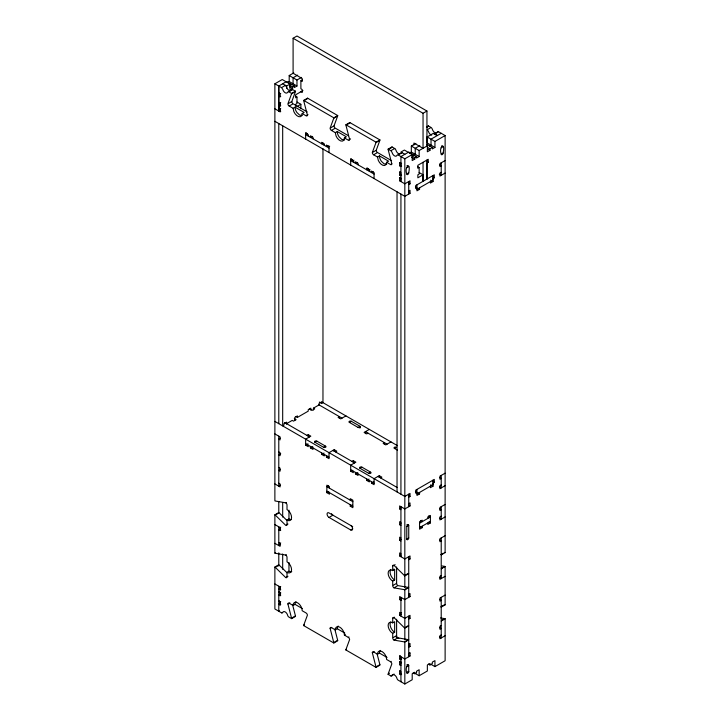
<?xml version="1.0" encoding="UTF-8"?>
<svg xmlns="http://www.w3.org/2000/svg" width="720" height="720" viewBox="0 0 720 720"><rect width="100%" height="100%" fill="white"/><g stroke="black" fill="none" stroke-linecap="round" stroke-linejoin="round"><path stroke-width="1.08" d="M286.362 502.443L285.714 502.821L275.256 501.012A1.836 1.062 60 0 1 274.878 500.859L274.878 83.781L282.249 79.524L290.025 84.042L290.025 90.045L292.626 88.542L292.626 87.039L289.503 85.239M280.512 110.034L278.784 111.042L278.784 86.031L286.146 81.774M419.148 172.548L423.045 174.798L423.045 181.305L423.045 162.297M426.942 146.043L426.942 111.024L423.045 113.274L423.045 148.293L413.946 143.037L413.946 145.035M293.094 108.297L295.047 107.172L304.146 112.428L302.193 113.553L301.428 116.028A6.435 3.717 60 0 1 293.868 111.663L293.094 108.297L289.197 106.047A1.836 1.062 60 0 1 287.901 103.797L291.555 93.834A1.845 1.062 60 0 0 291.609 93.438L295.515 91.188L292.383 89.451L291.546 89.901A3.681 2.124 60 0 1 291.177 90.477M335.313 132.669L337.257 131.544L346.356 136.8L344.403 137.925L343.638 140.4A6.435 3.717 60 0 1 336.078 136.035L335.313 132.669L331.407 130.419A1.836 1.062 60 0 1 330.111 128.169L333.774 118.206A1.845 1.062 60 0 0 333.828 117.81L337.725 115.56L307.575 98.154L303.678 100.404A1.854 1.071 60 0 0 303.732 100.863L307.395 115.056A1.836 1.062 60 0 1 306.09 115.803L302.193 113.553M377.523 157.041L379.467 155.916L388.566 161.172L386.622 162.297L385.848 164.772A6.435 3.717 60 0 1 378.297 160.407L377.523 157.041L373.626 154.791A1.836 1.062 60 0 1 372.321 152.541L375.984 142.578A1.845 1.062 60 0 0 376.038 142.182L379.935 139.932L349.785 122.526L345.888 124.776A1.854 1.071 60 0 0 345.942 125.235L349.605 139.428A1.836 1.062 60 0 1 348.3 140.175L344.403 137.925M408.735 671.931C406.548 676.737 405.387 668.799 406.782 666.621A1.377 0.792 -60 0 1 407.754 664.929A1.377 0.792 -60 0 1 408.735 665.496L408.735 671.931L407.754 671.364M288.549 103.419L291.798 101.547L295.461 91.584A1.845 1.062 60 0 0 295.515 91.188M330.759 127.791L334.008 125.919L337.671 115.956A1.845 1.062 60 0 0 337.725 115.56M372.969 152.163L376.218 150.291L379.881 140.328A1.845 1.062 60 0 0 379.935 139.932M334.791 629.145L337.671 640.296A1.836 1.062 60 0 1 337.725 640.755L333.828 643.005L303.678 625.599A1.836 1.062 60 0 1 303.732 625.203L307.395 615.24A1.836 1.062 60 0 0 306.09 612.99L302.193 610.74A6.435 3.717 60 0 0 297.648 602.856A6.435 3.717 60 0 0 293.094 605.484L289.197 603.234A1.836 1.062 60 0 0 287.901 603.981L291.555 618.174A1.836 1.062 60 0 1 291.609 618.633L295.515 616.383A1.836 1.062 60 0 0 295.461 615.924L292.617 604.926M377.136 654.021L379.881 664.668A1.836 1.062 60 0 1 379.935 665.127L376.038 667.377L345.888 649.971A1.836 1.062 60 0 1 345.942 649.575L349.605 639.612A1.836 1.062 60 0 0 348.3 637.362L344.403 635.103A6.435 3.717 60 0 0 339.858 627.228A6.435 3.717 60 0 0 335.313 629.856L331.407 627.606A1.836 1.062 60 0 0 330.111 628.353L333.774 642.546A1.836 1.062 60 0 1 333.828 643.005M400.869 153.018L402.093 152.721M300.375 91.467L302.193 92.52L302.193 89.523L300.888 88.767L300.888 80.766L302.193 81.513L302.193 78.516L293.094 73.26L293.094 38.25L296.991 36L426.942 111.024M286.596 81.513L294.372 86.031L294.372 87.534L296.973 86.031L289.197 81.513L289.197 75.519L293.76 72.882M297.657 75.132L293.076 77.778L293.076 83.781L291.339 84.78M287.46 82.521L289.197 81.513M282.168 87.237L285.417 85.365L286.641 87.066A3.681 2.124 60 0 0 290.592 90.801M282.681 83.781L286.596 86.022L290.493 83.772M296.973 86.031L296.973 80.028L301.536 77.391M279.432 92.655L278.784 93.033L280.08 93.78L280.728 93.411M300.888 80.766L302.454 79.866M292.626 87.039L294.372 86.031M279.756 95.472L278.784 96.03L280.08 96.786L280.728 96.408M274.878 83.781L281.52 87.615L282.744 89.316A3.681 2.124 60 0 0 285.201 92.736A3.681 2.124 60 0 0 287.649 92.151L292.122 89.982M291.555 93.834L294.804 91.962M278.784 102.285L280.08 103.032L280.728 102.663M302.949 90.585L295.677 94.779L295.677 97.785L296.973 97.038L296.973 103.536L295.677 104.283L295.677 106.29M280.404 104.346L278.784 105.291L280.08 106.038L280.728 105.66M279.432 107.658L278.784 108.036L280.08 108.792L280.728 108.414M289.197 106.047L292.446 104.175M274.878 108.792L280.08 111.789L280.728 111.411M304.38 100.485L305.028 100.116M305.676 99.738L306.333 99.36M306.981 98.991L307.629 98.613A1.854 1.071 60 0 1 307.575 98.154M296.973 106.533L300.87 104.283L300.87 108.621M306.738 115.425L308.043 114.678M305.64 139.05L305.64 133.047L306.288 132.669M307.368 133.551L305.64 134.55L329.031 148.05M333.774 118.206L337.023 116.334M312.03 136.359L310.401 137.295L310.401 135.801L313.002 137.295L313.002 138.798M331.407 130.419L334.656 128.547M346.59 124.857L349.839 122.985A1.854 1.071 60 0 1 349.785 122.526M322.965 143.046L321.66 143.802L321.66 142.299L324.261 143.802L324.261 145.305M328.05 145.611L326.43 146.547L326.43 145.053L329.031 146.547L329.679 146.178M348.957 139.797L350.577 138.861M375.984 142.578L379.233 140.706M350.685 165.06L350.685 159.057L351.333 158.679M352.422 159.552L350.685 160.56L374.076 174.06M350.685 159.057L353.286 160.56L353.934 160.182M353.934 161.685L353.286 162.054L353.286 160.56M357.075 162.369L355.455 163.305L355.455 161.811L358.047 163.305L358.047 164.808M373.626 154.791L376.875 152.919M391.167 164.169L391.815 163.791L388.152 149.607A1.854 1.071 60 0 1 388.098 149.148L392.004 146.898L395.127 148.77L395.964 150.183A3.681 2.124 60 0 0 399.915 153.918M426.438 127.017L428.391 125.883L431.514 127.755L432.351 129.177A3.681 2.124 60 0 0 434.799 132.588A3.681 2.124 60 0 0 437.256 132.003L438.48 131.715L445.122 135.549L445.122 552.627L441.216 554.877M388.809 149.229L392.058 147.357A1.854 1.071 60 0 1 392.004 146.898M427.14 127.098L427.788 126.72M391.491 150.354L394.74 148.473M430.479 127.845L427.23 129.717L428.454 131.427A3.681 2.124 60 0 0 431.676 135.153M368.667 168.687L366.714 169.812L366.714 168.309L367.362 167.931M366.714 168.309L369.315 169.812L369.963 169.434M409.599 153.054L411.327 152.055L411.327 146.052L415.89 143.415M445.122 135.549L434.943 141.426L434.943 147.429L427.122 142.938L427.122 136.935L433.44 133.281L437.337 135.54L433.827 133.803M369.963 170.937L369.315 171.306L369.315 169.812M388.098 149.148L391.23 151.02L392.067 152.433A3.681 2.124 60 0 0 394.515 155.853A3.681 2.124 60 0 0 396.972 155.268L401.445 153.099M435.231 133.587L438.48 131.715M373.104 171.621L371.475 172.557L371.475 171.063L374.076 172.557L374.076 178.56M408.303 152.307L400.932 156.555L400.932 181.566M419.814 145.656L415.233 148.302L415.233 154.305M441.216 133.299L431.019 139.185L427.122 136.935M398.196 154.971L404.829 158.805L412.2 154.557L412.2 160.56L414.792 159.057L414.792 157.554L411.678 155.754M411.327 146.052L419.148 150.543L427.356 145.8L427.356 151.803L429.957 150.3L429.957 148.806L432.342 147.429L432.342 148.923L434.943 147.429M401.58 166.185L400.932 166.554L399.636 165.807L399.636 162.81L400.284 162.432M413.496 155.304L415.251 154.296M429.291 146.187L431.037 145.179M401.58 163.179L400.932 163.557L399.636 162.81M399.636 165.807L401.256 164.871M414.792 157.554L416.547 156.546L416.547 158.04L419.148 156.546L419.148 150.543M406.782 167.688L408.735 166.554L406.998 165.555M441.216 147.798L443.169 146.673L441.711 145.836M401.58 175.437L400.932 175.815L399.636 175.059L399.636 172.062L400.284 171.684M399.636 175.059L401.256 174.123M408.735 184.563L410.031 183.816L410.031 180.81L404.829 183.816L399.636 180.81L399.636 177.813L400.284 177.435M406.782 173.934L408.735 172.809C411.228 160.578 403.956 167.031 406.782 173.934A1.377 0.792 -60 0 0 407.754 174.501A1.377 0.792 -60 0 0 408.735 172.809M441.216 154.053L443.169 152.928C445.662 140.697 438.39 147.15 441.216 154.053A1.377 0.792 -60 0 0 442.197 154.62A1.377 0.792 -60 0 0 443.169 152.928M423.045 174.798L417.852 177.804L417.852 174.798L419.148 174.051L419.148 167.544L417.852 168.3L417.852 165.294L428.247 159.291L428.247 162.297L426.942 163.044L426.942 179.055L426.942 160.047M401.58 178.191L400.932 178.56L399.636 177.813M399.636 180.81L401.256 179.874M445.122 160.56L439.92 163.557L439.92 166.554L441.216 165.807L439.659 164.907M408.735 191.07L410.031 190.314L410.031 193.32L404.829 196.317L274.878 121.293M441.216 172.314L439.92 173.061L439.92 176.058L445.122 173.061M415.413 186.912L416.97 187.812L415.674 188.559L415.674 185.562L434.295 174.807L434.295 177.804L432.999 178.56L432.999 181.557L430.398 183.06L430.398 181.557M416.961 189.315L432.99 180.063L432.99 175.563M419.571 187.812L419.571 189.315L416.97 190.809L416.961 184.815M286.578 423.657L292.212 420.399L293.508 421.155L296.109 419.652L294.291 418.599M295.848 416.502L297.405 417.402L308.232 411.147L308.232 409.653L310.833 408.15L310.833 410.148M313.434 409.95L313.434 408.15L319.068 404.901M319.329 402.048L321.66 403.398L322.965 402.651L322.965 148.617M280.341 438.264L278.784 439.164L280.08 439.911L280.08 436.905L274.878 433.908M306.936 435.411L308.232 434.655L310.833 436.158L305.64 439.164L305.64 445.158L308.232 446.661L308.232 445.158M345.924 415.899L340.722 418.905L338.121 417.402L339.426 416.655L339.426 418.455M280.728 453.789L278.784 454.914L280.08 455.67L280.08 452.664L278.784 451.917M305.64 445.158L307.98 443.808M314.946 442.287L316.899 441.162L325.566 446.166A1.377 0.792 0 0 1 325.566 447.291A1.377 0.792 0 0 1 323.613 447.291L314.946 442.287A1.377 0.792 0 0 1 314.946 441.162A1.377 0.792 0 0 1 316.899 441.162M351.333 421.281A1.377 0.792 0 0 0 349.389 421.281A1.377 0.792 0 0 0 349.389 422.406L351.333 421.281L360 426.276L360 428.085M310.401 446.409L310.401 447.912L312.741 446.562M280.341 469.521L278.784 470.421L280.08 471.168L280.08 468.171L278.784 467.424M323.613 447.291L325.566 446.166M358.047 427.41L360 426.276A1.377 0.792 0 0 1 360 427.41A1.377 0.792 0 0 1 358.047 427.41L349.389 422.406M321.66 452.916L321.66 454.419L324 453.069M335.529 451.917L336.825 451.161L334.224 449.667L329.031 452.664L329.031 458.667L326.43 457.164L326.43 455.67M369.315 429.408L364.113 432.405L366.714 433.908L368.01 433.161M326.43 457.164L327.987 456.264M280.512 485.181L278.784 486.18L278.784 436.158M351.99 461.421L353.286 460.665L355.887 462.168L350.685 465.165L350.685 471.168L353.286 472.671L353.286 471.168M390.969 441.909L385.776 444.915L383.175 443.412L384.471 442.665L384.471 444.465M286.362 554.688L285.714 555.066L275.256 553.257A1.836 1.062 60 0 1 274.878 553.104L274.878 514.791L278.784 512.541A1.836 1.062 60 0 1 279.153 512.811L286.992 520.515M350.685 471.168L352.242 470.268M274.878 514.791A1.836 1.062 60 0 1 275.256 515.061L278.505 513.189M328.599 485.676L326.862 486.675L352.854 501.687M360 468.297L361.953 467.172L370.611 472.176A1.377 0.792 0 0 1 370.611 473.301A1.377 0.792 0 0 1 368.667 473.301L360 468.297A1.377 0.792 0 0 1 360 467.172A1.377 0.792 0 0 1 361.953 467.172M394.434 448.416L396.387 447.291A1.377 0.792 0 0 0 394.434 447.291A1.377 0.792 0 0 0 394.434 448.416L397.323 450.081M355.455 472.419L355.455 473.922L357.795 472.572M329.463 488.178L329.463 486.675L326.862 485.181L326.862 492.678L328.815 491.553M275.256 515.061L285.714 525.33A1.836 1.062 60 0 0 287.01 524.583L287.01 520.074L288.963 518.949A6.435 3.717 60 0 0 291.123 519.57M368.667 473.301L370.611 472.176M274.878 524.565L280.08 527.571L280.728 527.193M286.362 524.952L287.982 524.016M280.404 528.885L278.784 529.821L280.08 530.568L280.728 530.19M366.714 478.926L366.714 480.429L369.054 479.07M380.574 477.927L381.879 477.171L379.278 475.677L374.076 478.674L374.076 484.677L371.475 483.174L371.475 481.671M371.475 483.174L373.815 481.824M351.549 499.428L350.253 500.184L350.253 498.681L352.854 500.184L352.854 507.681L350.253 506.187L350.253 504.684M278.784 542.574L280.08 543.321L280.728 542.952M280.512 544.572L278.784 545.571L278.784 526.815M352.701 526.608L329.031 512.937A2.754 1.593 60 0 0 327.078 514.062A2.754 1.593 60 0 0 329.031 517.437L332.928 515.187A2.754 1.593 60 0 1 331.551 513.729M350.253 506.187L352.206 505.062M274.878 553.104L275.535 552.726M291.609 618.633L288.873 617.049A1.836 1.062 60 0 1 287.649 615.339A3.672 2.124 60 0 0 285.201 611.928A3.672 2.124 60 0 0 282.744 612.513A1.836 1.062 60 0 1 281.52 612.81L274.878 608.976L274.878 567.036L278.784 564.786A1.836 1.062 60 0 1 279.153 565.056L286.992 572.76M274.878 567.036A1.836 1.062 60 0 1 275.256 567.315L278.505 565.434M445.122 473.175L439.92 476.172L439.92 479.178L441.216 478.422L439.659 477.522M329.031 517.437L350.685 529.947L352.638 528.822A2.754 1.593 60 0 0 350.685 525.438M408.735 497.178L410.031 496.431L410.031 493.425L404.829 496.431L274.878 421.407M415.413 491.526L416.97 492.426L415.674 493.173L415.674 490.176L434.295 479.421L434.295 482.418L432.999 483.174L432.999 486.171L430.398 487.674L430.398 486.171M416.961 493.929L432.99 484.677L432.99 480.177M419.571 492.426L419.571 493.92L416.97 495.423L416.961 489.429M275.256 567.315L285.714 577.575A1.836 1.062 60 0 0 287.01 576.828L287.01 572.319L288.963 571.194A6.435 3.717 60 0 0 291.753 571.707M408.735 503.685L410.031 502.929L410.031 505.935L404.829 508.932L399.636 505.935L399.636 508.932L401.193 508.032M441.216 484.929L439.92 485.676L439.92 488.682L445.122 485.676M286.362 577.197L287.982 576.261M274.878 583.965L280.08 586.962L280.728 586.593M280.404 588.276L278.784 589.212L280.08 589.968L280.728 589.59M279.432 591.588L278.784 591.966L280.08 592.713L280.728 592.344M400.932 522.441L399.636 521.694L399.636 524.691L401.193 523.791M280.728 593.847L278.784 594.972L280.08 595.719L280.728 595.341M406.782 526.563L408.735 525.438L408.735 537.948A1.377 0.792 -60 0 1 407.754 539.631A1.377 0.792 -60 0 1 406.782 539.073L406.782 526.563A1.377 0.792 -60 0 1 407.754 524.88A1.377 0.792 -60 0 1 408.735 525.438L406.998 524.439M445.122 504.432L439.92 507.438L439.92 510.435L441.216 509.688L439.659 508.788M279.432 600.849L278.784 601.218L280.08 601.974L280.728 601.596M280.404 603.288L278.784 604.224L280.08 604.971L280.728 604.593M419.562 523.188L430.389 516.942L428.661 515.934M419.562 527.688L430.389 521.442M287.901 603.981L289.845 602.856M400.932 537.948L399.636 537.192L399.636 540.198L401.193 539.298M441.216 516.186L439.92 516.942L439.92 519.939L445.122 516.942M422.172 526.185L422.172 527.688L419.571 529.191L419.571 521.685L422.172 520.182L422.172 521.685L420.606 520.785M427.797 518.436L427.797 516.933L430.398 515.43L430.398 522.936L427.797 524.439L427.797 522.936M279.432 610.848L278.784 611.226L278.784 586.215M406.782 539.073L408.735 537.948M293.094 605.484L295.047 604.359A6.435 3.717 60 0 1 296.001 601.686M281.52 612.81L282.168 612.432M292.212 617.796L295.461 615.924M400.932 553.698L399.636 552.951L399.636 555.957L401.193 555.048M445.122 535.698L439.92 538.695L439.92 541.701L441.216 540.945L439.659 540.045M396.603 566.973L396.603 583.353A1.836 1.062 60 0 0 397.899 585.603L408.357 587.412A1.836 1.062 60 0 1 408.735 587.565L404.829 589.815A1.836 1.062 60 0 0 404.46 589.662L394.002 587.853A1.836 1.062 60 0 1 392.706 585.603L392.706 581.103A6.435 3.717 60 0 1 388.152 573.219A6.435 3.717 60 0 1 392.706 570.591L392.706 566.091L395.145 564.687M408.735 559.701L410.031 558.954L410.031 555.957L404.829 558.954L399.636 555.957M392.706 570.591L394.65 569.466L394.65 579.969L392.706 581.103M303.732 625.203L304.38 624.825M303.678 625.599L304.326 625.221M392.706 566.091A1.836 1.062 60 0 1 394.002 565.344L404.46 575.604L407.709 573.732M440.847 554.598L443.286 553.194M408.735 573.633L404.829 575.883A1.836 1.062 60 0 1 404.46 575.604M393.354 585.225L396.603 583.353M394.002 587.853L397.251 585.972M330.111 628.353L331.74 627.417M405.108 589.284L408.357 587.412M441.495 568.278L444.744 566.406A1.836 1.062 60 0 1 445.122 566.559L445.122 604.872L441.216 607.122M335.313 629.856L337.257 628.731A6.435 3.717 60 0 1 338.22 626.058M441.216 568.809L445.122 566.559M408.735 594.342L410.031 593.595L410.031 596.592L404.829 599.598L399.636 596.592L399.636 599.598L401.256 598.653M441.216 575.586L439.92 576.333L439.92 579.339L445.122 576.333M401.58 599.967L400.932 600.345L399.636 599.598M344.403 635.103L345.384 634.545M334.422 642.168L337.671 640.296M348.3 637.362L348.957 636.984M401.58 612.72L400.932 613.098L399.636 612.351L399.636 615.348L404.829 618.354L410.031 615.348L410.031 618.354L408.735 619.101M396.603 619.227L396.603 635.598A1.836 1.062 60 0 0 397.899 637.848L408.357 639.657A1.836 1.062 60 0 1 408.735 639.81L404.829 642.06A1.836 1.062 60 0 0 404.46 641.907L394.002 640.098A1.836 1.062 60 0 1 392.706 637.848L392.706 633.348A6.435 3.717 60 0 1 388.152 625.464A6.435 3.717 60 0 1 392.706 622.845L392.706 618.336L394.65 617.211M399.636 615.348L401.256 614.412M345.942 649.575L346.59 649.197M345.888 649.971L346.536 649.593M392.706 622.845L394.65 621.711L394.65 632.223L392.706 633.348M445.122 595.089L439.92 598.095L439.92 601.092L441.216 600.345L439.659 599.445M392.706 618.336A1.836 1.062 60 0 1 394.002 617.589L404.46 627.849L405.108 627.48M405.765 627.102L406.413 626.724M407.061 626.355L407.709 625.977M440.847 606.843L444.096 604.971M393.354 637.47L396.603 635.598M376.038 667.377A1.836 1.062 60 0 0 375.984 666.918L372.321 652.725L374.274 651.6M394.002 640.098L397.251 638.217M372.321 652.725A1.836 1.062 60 0 1 373.626 651.978L377.523 654.228L379.467 653.103A6.435 3.717 60 0 1 380.43 650.43M405.108 641.529L408.357 639.657M441.495 620.523L444.744 618.651A1.836 1.062 60 0 1 445.122 618.804L445.122 660.744L434.943 666.621L431.037 664.371M441.216 621.054L445.122 618.804M408.735 644.238L410.031 643.482L410.031 646.488L408.735 647.235M441.216 625.482L439.92 626.229L439.92 629.226L441.216 628.479L439.659 627.579M376.632 666.54L379.881 664.668M401.58 659.367L400.932 659.745L399.636 658.989L399.636 655.992L400.284 655.614M377.523 654.228A6.435 3.717 60 0 1 382.068 651.6A6.435 3.717 60 0 1 386.622 659.475L390.519 661.725L391.167 661.356M399.636 658.989L401.256 658.053M408.735 653.742L410.031 652.986L410.031 655.992L404.829 658.989L399.636 655.992M441.216 634.986L439.92 635.733L439.92 638.73L445.122 635.733M400.932 665.496L399.636 664.74L399.636 661.743L400.284 661.365M401.58 662.121L400.932 662.49L399.636 661.743M399.636 664.74L401.256 663.804M388.809 673.569L389.457 673.191M413.235 672.849L414.792 673.749L414.792 672.246L412.2 673.749L412.2 679.752L404.829 684L398.196 680.166A1.836 1.062 60 0 1 396.972 678.456A3.672 2.124 60 0 0 394.515 675.045A3.672 2.124 60 0 0 392.067 675.63A1.836 1.062 60 0 1 390.843 675.927L388.098 674.343L388.755 673.965M406.782 666.621L408.735 665.496L406.998 664.497M390.843 675.927L391.491 675.549M391.653 675.45L394.092 674.046M401.58 674.37L400.932 674.748L399.636 673.992L399.636 670.995L400.284 670.617M399.636 673.992L401.256 673.056M406.782 672.867L408.735 671.742M401.58 681.372L400.932 681.75L400.932 656.739M414.792 673.749L416.547 672.732L416.547 671.238L419.148 669.735L419.148 675.738L415.251 673.488M428.4 664.092L429.957 664.992L432.342 663.615L432.342 662.121L434.943 660.618L434.943 666.621M419.148 675.738L427.356 670.995L427.356 664.992L429.957 663.489L429.957 664.992M302.265 115.596L299.592 115.056L296.919 112.509A6.435 3.717 60 0 1 295.047 107.172M344.484 139.968L341.811 139.428L339.129 136.881A6.435 3.717 60 0 1 337.257 131.544M386.694 164.34L384.021 163.791L381.348 161.253A6.435 3.717 60 0 1 379.467 155.916M442.134 565.947L444.744 566.406M440.559 617.922L444.744 618.651M293.094 38.25L423.045 113.274M434.943 141.426L431.037 139.176L431.019 145.188M426.861 144.288L432.342 147.429M427.617 147.447L429.957 148.806M427.617 148.95L429.957 150.3M289.197 75.519L296.973 80.028M411.327 152.055L419.148 156.546M426.681 161.397L428.247 162.297M408.735 152.055L416.547 156.546M412.2 154.557L404.379 150.066L400.95 152.046L404.856 154.296M289.503 86.742L292.626 88.542M411.678 157.257L414.792 159.057M439.299 174.204L441.216 175.311L441.216 162.81M288.873 91.854L291.609 93.438M303.678 100.404L333.828 117.81M345.888 124.776L376.038 142.182M295.416 96.129L296.973 97.038M417.591 166.644L419.148 167.544M432.738 176.904L434.295 177.804M296.973 102.033L300.87 104.283M430.659 180.207L432.999 181.557M307.179 111.924L293.094 103.797A1.836 1.062 60 0 1 291.798 101.547M348.453 135.756L335.313 128.169A1.836 1.062 60 0 1 334.008 125.919M391.599 160.668L377.523 152.541A1.836 1.062 60 0 1 376.218 150.291M386.622 162.297L390.519 164.547A1.836 1.062 60 0 0 391.815 163.791M399.636 172.062L400.932 172.809M408.411 182.88L410.031 183.816M418.014 188.415L419.571 189.315M305.64 133.047L308.232 134.55L308.232 136.044M408.474 192.42L410.031 193.32M321.894 402.03L397.521 445.689M318.96 404.838L342.027 418.149M387.072 444.159L365.418 431.658L365.418 433.656M313.434 408.15L314.73 408.897L312.138 410.4L309.402 408.825M432.738 481.518L434.295 482.418M439.488 486.927L441.216 487.926L441.216 475.425M430.659 484.821L432.999 486.171M418.014 493.02L419.571 493.92M284.544 422.478L309.537 436.905M332.928 450.414L354.582 462.915M377.973 476.424L397.197 487.521M408.411 495.495L410.031 496.431M439.488 518.193L441.216 519.192L441.216 506.682M305.64 443.664L329.031 457.164M350.685 469.674L374.076 483.174M310.401 447.912L313.002 449.415L313.002 447.912M321.66 454.419L324.261 455.913L324.261 454.419M355.455 473.922L358.047 475.425L358.047 473.922M366.714 480.429L369.315 481.923L369.315 480.429M408.411 504.999L410.031 505.935M428.841 522.036L430.398 522.936M399.636 508.932L400.932 509.688M420.606 526.788L422.172 527.688M399.636 524.691L400.932 525.438M326.862 491.175L352.854 506.187M326.862 492.678L329.463 494.181L329.463 492.678M399.636 540.198L400.932 540.945M278.784 483.174L280.08 483.93L280.08 486.927L274.878 483.93M408.411 558.018L410.031 558.954M439.488 577.584L441.216 578.583L441.216 537.948M408.474 595.692L410.031 596.592M408.474 617.454L410.031 618.354M439.488 636.984L441.216 637.983L441.216 597.339M274.878 543.321L280.08 546.327L280.08 543.321M395.892 636.822L398.808 638.505M408.474 645.588L410.031 646.488M409.383 652.617L410.031 652.986M408.411 655.056L410.031 655.992M295.047 604.359L302.409 608.607M337.257 628.731L344.835 633.105M379.467 653.103L387.054 657.477M399.636 670.995L400.932 671.742M408.735 181.566L408.735 194.067M408.735 494.181L408.735 506.682M408.735 556.704L408.735 597.339M408.735 616.104L408.735 656.739M404.829 158.805L404.829 587.619M404.829 589.815L404.829 639.801M404.829 642.06L404.829 684M400.932 194.067L400.932 494.181M400.932 506.682L400.932 556.704M400.932 597.339L400.932 616.104M397.035 191.817L397.035 491.931M379.278 475.677L379.278 477.477M353.286 460.665L353.286 462.465M334.224 449.667L334.224 451.467M329.031 146.547L329.031 152.55M321.66 403.398L321.66 401.895L319.068 403.398L319.068 405.396M308.232 434.655L308.232 436.455M297.405 417.402L297.405 415.899L294.804 417.402L294.804 420.399M288.963 510.201L288.963 518.949M288.963 562.446L288.963 571.194M286.596 86.022L286.596 88.245M286.578 424.152L286.578 422.154L283.977 423.657L283.977 425.151L282.681 425.907L282.681 125.793M282.681 502.569L282.681 517.095M282.681 553.977L282.681 569.277M280.08 93.78L280.08 96.786M280.08 103.032L280.08 106.038M280.08 108.792L280.08 111.789M280.08 527.571L280.08 530.568M280.08 586.962L280.08 589.968M280.08 592.713L280.08 595.719M280.08 601.974L280.08 604.971M278.784 86.031L278.784 111.042M278.784 123.543L278.784 423.657M278.784 501.435L278.784 512.613M278.784 552.816L278.784 565.929M428.445 126.351A1.854 1.071 60 0 1 428.391 125.883M445.122 552.627A1.836 1.062 60 0 1 444.744 552.348M445.122 604.872A1.836 1.062 60 0 1 444.744 604.593M285.714 502.821A1.836 1.062 60 0 1 287.01 505.071L287.01 509.571A6.435 3.717 60 0 1 291.555 517.455A6.435 3.717 60 0 1 287.01 520.074M285.714 555.066A1.836 1.062 60 0 1 287.01 557.316L287.01 561.816A6.435 3.717 60 0 1 291.555 569.7A6.435 3.717 60 0 1 287.01 572.319M404.46 627.849A1.836 1.062 60 0 0 404.829 628.128L408.735 625.878A1.836 1.062 60 0 1 408.357 625.599M394.65 632.223A6.435 3.717 60 0 1 390.654 627.156A6.435 3.717 60 0 1 390.843 621.9M394.65 579.969A6.435 3.717 60 0 1 390.654 574.911A6.435 3.717 60 0 1 390.843 569.646M393.903 569.106A6.435 3.717 60 0 1 394.65 569.466M352.638 528.822A2.754 1.593 60 0 1 350.685 529.947M390.519 661.725A1.836 1.062 60 0 1 391.815 663.984L388.152 673.938A1.836 1.062 60 0 0 388.098 674.343"/></g></svg>
